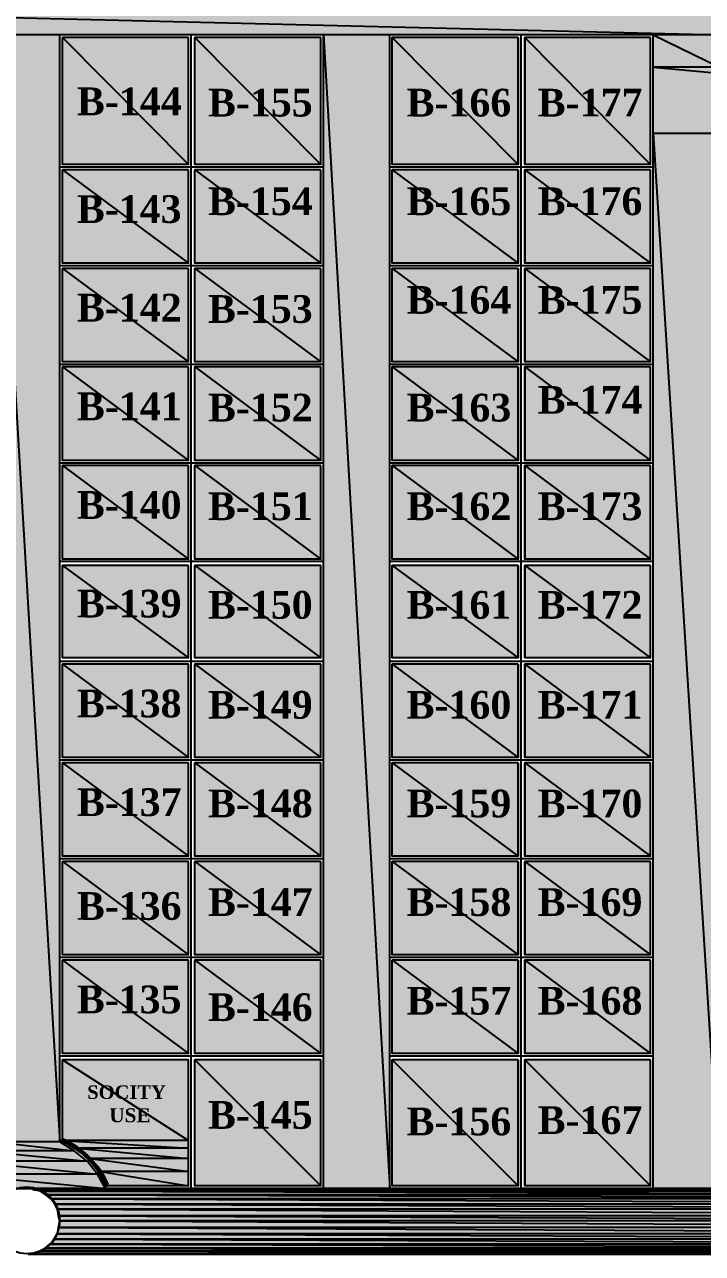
# Model space of a CAD drawing. Header units: millimetres. Extents: x 6 to 745025, y -1528 to 119936.
# Drawn here: x 88.61 to 110.71, y 176.03 to 216.12 of the extents above; entities that cross this region are included whole.
import ezdxf
from ezdxf.xclip import XClip

# ---------------------------------------------------------------- set-up
doc = ezdxf.new("R2010")
doc.units = ezdxf.units.MM
doc.header["$MEASUREMENT"] = 0
doc.header["$XCLIPFRAME"] = 0
doc.layers.get('0').update_dxf_attribs({"linetype": 'CONTINUOUS'})
doc.styles.add('Times New Roman$101H0', font='')
doc.styles.get('Times New Roman$101H0').set_extended_font_data('Times New Roman', bold=True)

# ---------------------------------------------------------------- blocks, each defined once
blk = doc.blocks.new('MF8_2')
at = {"true_color": 0x5c73b8}
h = blk.add_hatch(color=0, dxfattribs=at)
h.paths.add_polyline_path([(93.952, 215.702), (89.845, 215.702), (93.952, 211.554)])
h.paths.add_polyline_path([(89.845, 215.702), (93.952, 211.554), (89.845, 211.554)])
h = blk.add_hatch(color=0, dxfattribs=at)
h.paths.add_polyline_path([(98.27, 215.702), (94.163, 215.702), (98.27, 211.554)])
h.paths.add_polyline_path([(94.163, 215.702), (98.27, 211.554), (94.163, 211.554)])
h = blk.add_hatch(color=0, dxfattribs=at)
h.paths.add_polyline_path([(104.704, 215.702), (100.598, 215.702), (104.704, 211.554)])
h.paths.add_polyline_path([(100.598, 215.702), (104.704, 211.554), (100.598, 211.554)])
h = blk.add_hatch(color=0, dxfattribs=at)
h.paths.add_polyline_path([(109.022, 215.702), (104.916, 215.702), (109.022, 211.554)])
h.paths.add_polyline_path([(104.916, 215.702), (109.022, 211.554), (104.916, 211.554)])
at = {"true_color": 0x000028}
h = blk.add_hatch(color=0, dxfattribs=at)
h.paths.add_polyline_path([(93.952, 211.384), (89.845, 211.384), (93.952, 208.336)])
h.paths.add_polyline_path([(89.845, 211.384), (93.952, 208.336), (89.845, 208.336)])
h = blk.add_hatch(color=0, dxfattribs=at)
h.paths.add_polyline_path([(98.27, 211.384), (94.163, 211.384), (98.27, 208.336)])
h.paths.add_polyline_path([(94.163, 211.384), (98.27, 208.336), (94.163, 208.336)])
h = blk.add_hatch(color=0, dxfattribs=at)
h.paths.add_polyline_path([(104.704, 211.384), (100.598, 211.384), (104.704, 208.336)])
h.paths.add_polyline_path([(100.598, 211.384), (104.704, 208.336), (100.598, 208.336)])
h = blk.add_hatch(color=0, dxfattribs=at)
h.paths.add_polyline_path([(109.022, 211.384), (104.916, 211.384), (109.022, 208.336)])
h.paths.add_polyline_path([(104.916, 211.384), (109.022, 208.336), (104.916, 208.336)])
h = blk.add_hatch(color=0, dxfattribs=at)
h.paths.add_polyline_path([(93.952, 208.167), (89.845, 208.167), (93.952, 205.119)])
h.paths.add_polyline_path([(89.845, 208.167), (93.952, 205.119), (89.845, 205.119)])
h = blk.add_hatch(color=0, dxfattribs=at)
h.paths.add_polyline_path([(98.27, 208.167), (94.163, 208.167), (98.27, 205.119)])
h.paths.add_polyline_path([(94.163, 208.167), (98.27, 205.119), (94.163, 205.119)])
h = blk.add_hatch(color=0, dxfattribs=at)
h.paths.add_polyline_path([(104.704, 208.167), (100.598, 208.167), (104.704, 205.119)])
h.paths.add_polyline_path([(100.598, 208.167), (104.704, 205.119), (100.598, 205.119)])
h = blk.add_hatch(color=0, dxfattribs=at)
h.paths.add_polyline_path([(109.022, 208.167), (104.916, 208.167), (109.022, 205.119)])
h.paths.add_polyline_path([(104.916, 208.167), (109.022, 205.119), (104.916, 205.119)])
h = blk.add_hatch(color=0, dxfattribs=at)
h.paths.add_polyline_path([(93.952, 204.95), (89.845, 204.95), (93.952, 201.902)])
h.paths.add_polyline_path([(89.845, 204.95), (93.952, 201.902), (89.845, 201.902)])
h = blk.add_hatch(color=0, dxfattribs=at)
h.paths.add_polyline_path([(98.27, 204.95), (94.163, 204.95), (98.27, 201.902)])
h.paths.add_polyline_path([(94.163, 204.95), (98.27, 201.902), (94.163, 201.902)])
h = blk.add_hatch(color=0, dxfattribs=at)
h.paths.add_polyline_path([(104.704, 204.95), (100.598, 204.95), (104.704, 201.902)])
h.paths.add_polyline_path([(100.598, 204.95), (104.704, 201.902), (100.598, 201.902)])
h = blk.add_hatch(color=0, dxfattribs=at)
h.paths.add_polyline_path([(109.022, 204.95), (104.916, 204.95), (109.022, 201.902)])
h.paths.add_polyline_path([(104.916, 204.95), (109.022, 201.902), (104.916, 201.902)])
h = blk.add_hatch(color=0, dxfattribs=at)
h.paths.add_polyline_path([(93.952, 201.732), (89.845, 201.732), (93.952, 198.684)])
h.paths.add_polyline_path([(89.845, 201.732), (93.952, 198.684), (89.845, 198.684)])
h = blk.add_hatch(color=0, dxfattribs=at)
h.paths.add_polyline_path([(98.27, 201.732), (94.163, 201.732), (98.27, 198.684)])
h.paths.add_polyline_path([(94.163, 201.732), (98.27, 198.684), (94.163, 198.684)])
h = blk.add_hatch(color=0, dxfattribs=at)
h.paths.add_polyline_path([(104.704, 201.732), (100.598, 201.732), (104.704, 198.684)])
h.paths.add_polyline_path([(100.598, 201.732), (104.704, 198.684), (100.598, 198.684)])
h = blk.add_hatch(color=0, dxfattribs=at)
h.paths.add_polyline_path([(109.022, 201.732), (104.916, 201.732), (109.022, 198.684)])
h.paths.add_polyline_path([(104.916, 201.732), (109.022, 198.684), (104.916, 198.684)])
h = blk.add_hatch(color=0, dxfattribs=at)
h.paths.add_polyline_path([(93.952, 198.473), (89.845, 198.473), (93.952, 195.467)])
h.paths.add_polyline_path([(89.845, 198.473), (93.952, 195.467), (89.845, 195.467)])
h = blk.add_hatch(color=0, dxfattribs=at)
h.paths.add_polyline_path([(98.27, 198.473), (94.163, 198.473), (98.27, 195.467)])
h.paths.add_polyline_path([(94.163, 198.473), (98.27, 195.467), (94.163, 195.467)])
h = blk.add_hatch(color=0, dxfattribs=at)
h.paths.add_polyline_path([(104.704, 198.473), (100.598, 198.473), (104.704, 195.467)])
h.paths.add_polyline_path([(100.598, 198.473), (104.704, 195.467), (100.598, 195.467)])
h = blk.add_hatch(color=0, dxfattribs=at)
h.paths.add_polyline_path([(109.022, 198.473), (104.916, 198.473), (109.022, 195.467)])
h.paths.add_polyline_path([(104.916, 198.473), (109.022, 195.467), (104.916, 195.467)])
h = blk.add_hatch(color=0, dxfattribs=at)
h.paths.add_polyline_path([(93.952, 195.255), (89.845, 195.255), (93.952, 192.207)])
h.paths.add_polyline_path([(89.845, 195.255), (93.952, 192.207), (89.845, 192.207)])
h = blk.add_hatch(color=0, dxfattribs=at)
h.paths.add_polyline_path([(98.27, 195.255), (94.163, 195.255), (98.27, 192.207)])
h.paths.add_polyline_path([(94.163, 195.255), (98.27, 192.207), (94.163, 192.207)])
h = blk.add_hatch(color=0, dxfattribs=at)
h.paths.add_polyline_path([(104.704, 195.255), (100.598, 195.255), (104.704, 192.207)])
h.paths.add_polyline_path([(100.598, 195.255), (104.704, 192.207), (100.598, 192.207)])
h = blk.add_hatch(color=0, dxfattribs=at)
h.paths.add_polyline_path([(109.022, 195.255), (104.916, 195.255), (109.022, 192.207)])
h.paths.add_polyline_path([(104.916, 195.255), (109.022, 192.207), (104.916, 192.207)])
h = blk.add_hatch(color=0, dxfattribs=at)
h.paths.add_polyline_path([(93.952, 192.038), (89.845, 192.038), (93.952, 188.99)])
h.paths.add_polyline_path([(89.845, 192.038), (93.952, 188.99), (89.845, 188.99)])
h = blk.add_hatch(color=0, dxfattribs=at)
h.paths.add_polyline_path([(98.27, 192.038), (94.163, 192.038), (98.27, 188.99)])
h.paths.add_polyline_path([(94.163, 192.038), (98.27, 188.99), (94.163, 188.99)])
h = blk.add_hatch(color=0, dxfattribs=at)
h.paths.add_polyline_path([(104.704, 192.038), (100.598, 192.038), (104.704, 188.99)])
h.paths.add_polyline_path([(100.598, 192.038), (104.704, 188.99), (100.598, 188.99)])
h = blk.add_hatch(color=0, dxfattribs=at)
h.paths.add_polyline_path([(109.022, 192.038), (104.916, 192.038), (109.022, 188.99)])
h.paths.add_polyline_path([(104.916, 192.038), (109.022, 188.99), (104.916, 188.99)])
h = blk.add_hatch(color=0, dxfattribs=at)
h.paths.add_polyline_path([(93.952, 188.821), (89.845, 188.821), (93.952, 185.773)])
h.paths.add_polyline_path([(89.845, 188.821), (93.952, 185.773), (89.845, 185.773)])
h = blk.add_hatch(color=0, dxfattribs=at)
h.paths.add_polyline_path([(98.27, 188.821), (94.163, 188.821), (98.27, 185.773)])
h.paths.add_polyline_path([(94.163, 188.821), (98.27, 185.773), (94.163, 185.773)])
h = blk.add_hatch(color=0, dxfattribs=at)
h.paths.add_polyline_path([(104.704, 188.821), (100.598, 188.821), (104.704, 185.773)])
h.paths.add_polyline_path([(100.598, 188.821), (104.704, 185.773), (100.598, 185.773)])
h = blk.add_hatch(color=0, dxfattribs=at)
h.paths.add_polyline_path([(109.022, 188.821), (104.916, 188.821), (109.022, 185.773)])
h.paths.add_polyline_path([(104.916, 188.821), (109.022, 185.773), (104.916, 185.773)])
h = blk.add_hatch(color=0, dxfattribs=at)
h.paths.add_polyline_path([(93.952, 185.603), (89.845, 185.603), (93.952, 182.555)])
h.paths.add_polyline_path([(89.845, 185.603), (93.952, 182.555), (89.845, 182.555)])
h = blk.add_hatch(color=0, dxfattribs=at)
h.paths.add_polyline_path([(98.27, 185.603), (94.163, 185.603), (98.27, 182.555)])
h.paths.add_polyline_path([(94.163, 185.603), (98.27, 182.555), (94.163, 182.555)])
h = blk.add_hatch(color=0, dxfattribs=at)
h.paths.add_polyline_path([(104.704, 185.603), (100.598, 185.603), (104.704, 182.555)])
h.paths.add_polyline_path([(100.598, 185.603), (104.704, 182.555), (100.598, 182.555)])
h = blk.add_hatch(color=0, dxfattribs=at)
h.paths.add_polyline_path([(109.022, 185.603), (104.916, 185.603), (109.022, 182.555)])
h.paths.add_polyline_path([(104.916, 185.603), (109.022, 182.555), (104.916, 182.555)])
at = {"true_color": 0x136734}
h = blk.add_hatch(color=0, dxfattribs=at)
h.paths.add_polyline_path([(93.952, 182.344), (89.845, 182.344), (93.952, 179.719)])
h.paths.add_polyline_path([(89.845, 182.344), (93.952, 179.719), (89.845, 179.719)])
at = {"true_color": 0x5c73b8}
h = blk.add_hatch(color=0, dxfattribs=at)
h.paths.add_polyline_path([(98.27, 182.344), (94.163, 182.344), (98.27, 178.237)])
h.paths.add_polyline_path([(94.163, 182.344), (98.27, 178.237), (94.163, 178.237)])
h = blk.add_hatch(color=0, dxfattribs=at)
h.paths.add_polyline_path([(104.704, 182.344), (100.598, 182.344), (104.704, 178.237)])
h.paths.add_polyline_path([(100.598, 182.344), (104.704, 178.237), (100.598, 178.237)])
h = blk.add_hatch(color=0, dxfattribs=at)
h.paths.add_polyline_path([(109.022, 182.344), (104.916, 182.344), (109.022, 178.237)])
h.paths.add_polyline_path([(104.916, 182.344), (109.022, 178.237), (104.916, 178.237)])
at = {"true_color": 0x136734}
h = blk.add_hatch(color=0, dxfattribs=at)
h.paths.add_polyline_path([(93.952, 179.719), (89.845, 179.719), (93.952, 179.465)])
h.paths.add_polyline_path([(89.845, 179.719), (93.952, 179.465), (90.311, 179.465)])
h = blk.add_hatch(color=0, dxfattribs=at)
h.paths.add_polyline_path([(93.952, 179.465), (90.311, 179.465), (93.952, 179.126)])
h.paths.add_polyline_path([(90.311, 179.465), (93.952, 179.126), (90.734, 179.126)])
h = blk.add_hatch(color=0, dxfattribs=at)
h.paths.add_polyline_path([(93.952, 179.126), (90.734, 179.126), (93.952, 178.703)])
h.paths.add_polyline_path([(90.734, 179.126), (93.952, 178.703), (91.073, 178.703)])
h = blk.add_hatch(color=0, dxfattribs=at)
h.paths.add_polyline_path([(93.952, 178.703), (91.073, 178.703), (93.952, 178.237)])
h.paths.add_polyline_path([(91.073, 178.703), (93.952, 178.237), (91.327, 178.237)])
at = {"color": 0, "linetype": 'Continuous', "lineweight": -2, "true_color": 0x5c73b8}
for points in [[(93.952, 215.702), (89.845, 215.702), (93.952, 211.554)], [(89.845, 215.702), (93.952, 211.554), (89.845, 211.554)], [(98.27, 215.702), (94.163, 215.702), (98.27, 211.554)], [(94.163, 215.702), (98.27, 211.554), (94.163, 211.554)], [(104.704, 215.702), (100.598, 215.702), (104.704, 211.554)], [(100.598, 215.702), (104.704, 211.554), (100.598, 211.554)], [(109.022, 215.702), (104.916, 215.702), (109.022, 211.554)], [(104.916, 215.702), (109.022, 211.554), (104.916, 211.554)], [(98.27, 182.344), (94.163, 182.344), (98.27, 178.237)], [(94.163, 182.344), (98.27, 178.237), (94.163, 178.237)], [(104.704, 182.344), (100.598, 182.344), (104.704, 178.237)], [(100.598, 182.344), (104.704, 178.237), (100.598, 178.237)], [(109.022, 182.344), (104.916, 182.344), (109.022, 178.237)], [(104.916, 182.344), (109.022, 178.237), (104.916, 178.237)]]:
    blk.add_lwpolyline(points, close=True, dxfattribs=at)
at = {"color": 0, "linetype": 'Continuous', "lineweight": -2, "true_color": 0x000028}
for points in [[(93.952, 211.384), (89.845, 211.384), (93.952, 208.336)], [(89.845, 211.384), (93.952, 208.336), (89.845, 208.336)], [(98.27, 211.384), (94.163, 211.384), (98.27, 208.336)], [(94.163, 211.384), (98.27, 208.336), (94.163, 208.336)], [(104.704, 211.384), (100.598, 211.384), (104.704, 208.336)], [(100.598, 211.384), (104.704, 208.336), (100.598, 208.336)], [(109.022, 211.384), (104.916, 211.384), (109.022, 208.336)], [(104.916, 211.384), (109.022, 208.336), (104.916, 208.336)], [(93.952, 208.167), (89.845, 208.167), (93.952, 205.119)], [(89.845, 208.167), (93.952, 205.119), (89.845, 205.119)], [(98.27, 208.167), (94.163, 208.167), (98.27, 205.119)], [(94.163, 208.167), (98.27, 205.119), (94.163, 205.119)], [(104.704, 208.167), (100.598, 208.167), (104.704, 205.119)], [(100.598, 208.167), (104.704, 205.119), (100.598, 205.119)], [(109.022, 208.167), (104.916, 208.167), (109.022, 205.119)], [(104.916, 208.167), (109.022, 205.119), (104.916, 205.119)], [(93.952, 204.95), (89.845, 204.95), (93.952, 201.902)], [(89.845, 204.95), (93.952, 201.902), (89.845, 201.902)], [(98.27, 204.95), (94.163, 204.95), (98.27, 201.902)], [(94.163, 204.95), (98.27, 201.902), (94.163, 201.902)], [(104.704, 204.95), (100.598, 204.95), (104.704, 201.902)], [(100.598, 204.95), (104.704, 201.902), (100.598, 201.902)], [(109.022, 204.95), (104.916, 204.95), (109.022, 201.902)], [(104.916, 204.95), (109.022, 201.902), (104.916, 201.902)], [(93.952, 201.732), (89.845, 201.732), (93.952, 198.684)], [(89.845, 201.732), (93.952, 198.684), (89.845, 198.684)], [(98.27, 201.732), (94.163, 201.732), (98.27, 198.684)], [(94.163, 201.732), (98.27, 198.684), (94.163, 198.684)], [(104.704, 201.732), (100.598, 201.732), (104.704, 198.684)], [(100.598, 201.732), (104.704, 198.684), (100.598, 198.684)], [(109.022, 201.732), (104.916, 201.732), (109.022, 198.684)], [(104.916, 201.732), (109.022, 198.684), (104.916, 198.684)], [(93.952, 198.473), (89.845, 198.473), (93.952, 195.467)], [(89.845, 198.473), (93.952, 195.467), (89.845, 195.467)], [(98.27, 198.473), (94.163, 198.473), (98.27, 195.467)], [(94.163, 198.473), (98.27, 195.467), (94.163, 195.467)], [(104.704, 198.473), (100.598, 198.473), (104.704, 195.467)], [(100.598, 198.473), (104.704, 195.467), (100.598, 195.467)], [(109.022, 198.473), (104.916, 198.473), (109.022, 195.467)], [(104.916, 198.473), (109.022, 195.467), (104.916, 195.467)], [(93.952, 195.255), (89.845, 195.255), (93.952, 192.207)], [(89.845, 195.255), (93.952, 192.207), (89.845, 192.207)], [(98.27, 195.255), (94.163, 195.255), (98.27, 192.207)], [(94.163, 195.255), (98.27, 192.207), (94.163, 192.207)], [(104.704, 195.255), (100.598, 195.255), (104.704, 192.207)], [(100.598, 195.255), (104.704, 192.207), (100.598, 192.207)], [(109.022, 195.255), (104.916, 195.255), (109.022, 192.207)], [(104.916, 195.255), (109.022, 192.207), (104.916, 192.207)], [(93.952, 192.038), (89.845, 192.038), (93.952, 188.99)], [(89.845, 192.038), (93.952, 188.99), (89.845, 188.99)], [(98.27, 192.038), (94.163, 192.038), (98.27, 188.99)], [(94.163, 192.038), (98.27, 188.99), (94.163, 188.99)], [(104.704, 192.038), (100.598, 192.038), (104.704, 188.99)], [(100.598, 192.038), (104.704, 188.99), (100.598, 188.99)], [(109.022, 192.038), (104.916, 192.038), (109.022, 188.99)], [(104.916, 192.038), (109.022, 188.99), (104.916, 188.99)], [(93.952, 188.821), (89.845, 188.821), (93.952, 185.773)], [(89.845, 188.821), (93.952, 185.773), (89.845, 185.773)], [(98.27, 188.821), (94.163, 188.821), (98.27, 185.773)], [(94.163, 188.821), (98.27, 185.773), (94.163, 185.773)], [(104.704, 188.821), (100.598, 188.821), (104.704, 185.773)], [(100.598, 188.821), (104.704, 185.773), (100.598, 185.773)], [(109.022, 188.821), (104.916, 188.821), (109.022, 185.773)], [(104.916, 188.821), (109.022, 185.773), (104.916, 185.773)], [(93.952, 185.603), (89.845, 185.603), (93.952, 182.555)], [(89.845, 185.603), (93.952, 182.555), (89.845, 182.555)], [(98.27, 185.603), (94.163, 185.603), (98.27, 182.555)], [(94.163, 185.603), (98.27, 182.555), (94.163, 182.555)], [(104.704, 185.603), (100.598, 185.603), (104.704, 182.555)], [(100.598, 185.603), (104.704, 182.555), (100.598, 182.555)], [(109.022, 185.603), (104.916, 185.603), (109.022, 182.555)], [(104.916, 185.603), (109.022, 182.555), (104.916, 182.555)]]:
    blk.add_lwpolyline(points, close=True, dxfattribs=at)
at = {"color": 0, "linetype": 'Continuous', "lineweight": -2, "true_color": 0x136734}
for points in [[(93.952, 182.344), (89.845, 182.344), (93.952, 179.719)], [(89.845, 182.344), (93.952, 179.719), (89.845, 179.719)], [(93.952, 179.719), (89.845, 179.719), (93.952, 179.465)], [(89.845, 179.719), (93.952, 179.465), (90.311, 179.465)], [(93.952, 179.465), (90.311, 179.465), (93.952, 179.126)], [(90.311, 179.465), (93.952, 179.126), (90.734, 179.126)], [(93.952, 179.126), (90.734, 179.126), (93.952, 178.703)], [(90.734, 179.126), (93.952, 178.703), (91.073, 178.703)], [(93.952, 178.703), (91.073, 178.703), (93.952, 178.237)], [(91.073, 178.703), (93.952, 178.237), (91.327, 178.237)]]:
    blk.add_lwpolyline(points, close=True, dxfattribs=at)

msp = doc.modelspace()

# ---------------------------------------------------------------- hatches: boundary and pattern name
at = {"true_color": 0x000078}
h = msp.add_hatch(color=0, dxfattribs=at)
h.paths.add_polyline_path([(111.266, 217.946), (23.086, 217.946), (111.266, 215.787)])
h.paths.add_polyline_path([(23.086, 217.946), (111.266, 215.787), (23.086, 215.787)])
h = msp.add_hatch(color=0, dxfattribs=at)
h.paths.add_polyline_path([(89.761, 215.787), (87.602, 215.787), (89.761, 179.677)])
h.paths.add_polyline_path([(87.602, 215.787), (89.761, 179.677), (87.602, 179.677)])
h = msp.add_hatch(color=0, dxfattribs=at)
h.paths.add_polyline_path([(100.513, 215.787), (98.354, 215.787), (100.513, 178.153)])
h.paths.add_polyline_path([(98.354, 215.787), (100.513, 178.153), (98.354, 178.153)])
h = msp.add_hatch(color=0, dxfattribs=at)
h.paths.add_polyline_path([(111.266, 215.787), (109.107, 215.787), (111.266, 214.729)])
h.paths.add_polyline_path([(109.107, 215.787), (111.266, 214.729), (109.107, 214.729)])
h = msp.add_hatch(color=0, dxfattribs=at)
h.paths.add_polyline_path([(132.771, 214.729), (109.107, 214.729), (132.771, 212.57)])
h.paths.add_polyline_path([(109.107, 214.729), (132.771, 212.57), (109.107, 212.57)])
h = msp.add_hatch(color=0, dxfattribs=at)
h.paths.add_polyline_path([(111.266, 212.57), (109.107, 212.57), (111.266, 178.153)])
h.paths.add_polyline_path([(109.107, 212.57), (111.266, 178.153), (109.107, 178.153)])
h = msp.add_hatch(color=0, dxfattribs=at)
h.paths.add_polyline_path([(89.761, 179.677), (87.602, 179.677), (90.226, 179.38)])
h.paths.add_polyline_path([(87.602, 179.677), (90.226, 179.38), (87.136, 179.38)])
h = msp.add_hatch(color=0, dxfattribs=at)
h.paths.add_polyline_path([(90.226, 179.38), (87.136, 179.38), (90.65, 179.042)])
h.paths.add_polyline_path([(87.136, 179.38), (90.65, 179.042), (86.713, 179.042)])
h = msp.add_hatch(color=0, dxfattribs=at)
h.paths.add_polyline_path([(90.65, 179.042), (86.713, 179.042), (90.988, 178.618)])
h.paths.add_polyline_path([(86.713, 179.042), (90.988, 178.618), (86.374, 178.618)])
h = msp.add_hatch(color=0, dxfattribs=at)
h.paths.add_polyline_path([(90.988, 178.618), (86.374, 178.618), (91.242, 178.153)])
h.paths.add_polyline_path([(86.374, 178.618), (91.242, 178.153), (86.12, 178.153)])
h = msp.add_hatch(color=0, dxfattribs=at)
h.paths.add_polyline_path([(10.513, 178.153), (132.771, 178.153)])
h.paths.add_polyline_path([(132.771, 178.153), (10.513, 178.153)])
h = msp.add_hatch(color=0, dxfattribs=at)
h.paths.add_polyline_path([(88.533, 178.153), (10.513, 178.153)])
h.paths.add_polyline_path([(88.533, 178.153), (10.513, 178.153), (88.745, 178.153)])
h = msp.add_hatch(color=0, dxfattribs=at)
h.paths.add_polyline_path([(132.771, 178.153), (88.745, 178.153)])
h.paths.add_polyline_path([(88.745, 178.153), (132.771, 178.153), (88.787, 178.153)])
h = msp.add_hatch(color=0, dxfattribs=at)
h.paths.add_polyline_path([(132.771, 178.153), (88.787, 178.153), (132.771, 178.11)])
h.paths.add_polyline_path([(88.787, 178.153), (132.771, 178.11), (88.914, 178.11)])
h = msp.add_hatch(color=0, dxfattribs=at)
h.paths.add_polyline_path([(132.771, 178.11), (88.914, 178.11), (132.771, 178.068)])
h.paths.add_polyline_path([(88.914, 178.11), (132.771, 178.068), (89.126, 178.068)])
h = msp.add_hatch(color=0, dxfattribs=at)
h.paths.add_polyline_path([(132.771, 178.068), (89.126, 178.068), (132.771, 177.941)])
h.paths.add_polyline_path([(89.126, 178.068), (132.771, 177.941), (89.295, 177.941)])
h = msp.add_hatch(color=0, dxfattribs=at)
h.paths.add_polyline_path([(132.771, 177.941), (89.295, 177.941), (132.771, 177.814)])
h.paths.add_polyline_path([(89.295, 177.941), (132.771, 177.814), (89.464, 177.814)])
h = msp.add_hatch(color=0, dxfattribs=at)
h.paths.add_polyline_path([(132.771, 177.814), (89.464, 177.814), (132.771, 177.645)])
h.paths.add_polyline_path([(89.464, 177.814), (132.771, 177.645), (89.591, 177.645)])
h = msp.add_hatch(color=0, dxfattribs=at)
h.paths.add_polyline_path([(132.771, 177.645), (89.591, 177.645), (132.771, 177.475)])
h.paths.add_polyline_path([(89.591, 177.645), (132.771, 177.475), (89.676, 177.475)])
h = msp.add_hatch(color=0, dxfattribs=at)
h.paths.add_polyline_path([(132.771, 177.475), (89.676, 177.475), (132.771, 177.264)])
h.paths.add_polyline_path([(89.676, 177.475), (132.771, 177.264), (89.718, 177.264)])
h = msp.add_hatch(color=0, dxfattribs=at)
h.paths.add_polyline_path([(132.771, 177.264), (89.718, 177.264), (132.771, 177.094)])
h.paths.add_polyline_path([(89.718, 177.264), (132.771, 177.094), (89.761, 177.094)])
h = msp.add_hatch(color=0, dxfattribs=at)
h.paths.add_polyline_path([(132.771, 176.883), (89.718, 176.883), (132.771, 176.671)])
h.paths.add_polyline_path([(89.718, 176.883), (132.771, 176.671), (89.676, 176.671)])
h = msp.add_hatch(color=0, dxfattribs=at)
h.paths.add_polyline_path([(132.771, 177.094), (89.761, 177.094), (132.771, 176.883)])
h.paths.add_polyline_path([(89.761, 177.094), (132.771, 176.883), (89.718, 176.883)])
h = msp.add_hatch(color=0, dxfattribs=at)
h.paths.add_polyline_path([(132.771, 176.502), (89.591, 176.502), (132.771, 176.332)])
h.paths.add_polyline_path([(89.591, 176.502), (132.771, 176.332), (89.464, 176.332)])
h = msp.add_hatch(color=0, dxfattribs=at)
h.paths.add_polyline_path([(132.771, 176.671), (89.676, 176.671), (132.771, 176.502)])
h.paths.add_polyline_path([(89.676, 176.671), (132.771, 176.502), (89.591, 176.502)])
h = msp.add_hatch(color=0, dxfattribs=at)
h.paths.add_polyline_path([(132.771, 176.036), (88.914, 176.036), (132.771, 175.994)])
h.paths.add_polyline_path([(88.914, 176.036), (132.771, 175.994), (88.745, 175.994)])
h = msp.add_hatch(color=0, dxfattribs=at)
h.paths.add_polyline_path([(132.771, 176.121), (89.126, 176.121), (132.771, 176.036)])
h.paths.add_polyline_path([(89.126, 176.121), (132.771, 176.036), (88.914, 176.036)])
h = msp.add_hatch(color=0, dxfattribs=at)
h.paths.add_polyline_path([(132.771, 176.205), (89.295, 176.205), (132.771, 176.121)])
h.paths.add_polyline_path([(89.295, 176.205), (132.771, 176.121), (89.126, 176.121)])
h = msp.add_hatch(color=0, dxfattribs=at)
h.paths.add_polyline_path([(132.771, 176.332), (89.464, 176.332), (132.771, 176.205)])
h.paths.add_polyline_path([(89.464, 176.332), (132.771, 176.205), (89.295, 176.205)])

# ---------------------------------------------------------------- linework, layer by layer
at = {"color": 0, "linetype": 'Continuous', "lineweight": 25, "true_color": 0x000007}
for p, q in [((89.761, 179.677), (89.761, 215.787)), ((98.354, 215.787), (89.761, 215.787)), ((89.845, 211.554), (89.845, 215.702)), ((93.952, 215.702), (89.845, 215.702)), ((93.952, 211.554), (93.952, 215.702)), ((94.036, 178.153), (94.036, 215.787)), ((98.27, 215.702), (94.163, 215.702)), ((94.163, 211.554), (94.163, 215.702)), ((98.27, 211.554), (98.27, 215.702)), ((98.354, 178.153), (98.354, 215.787)), ((100.513, 178.153), (100.513, 215.787)), ((109.107, 215.787), (100.513, 215.787)), ((100.598, 211.554), (100.598, 215.702)), ((104.704, 215.702), (100.598, 215.702)), ((104.704, 215.702), (104.704, 211.554)), ((104.789, 215.787), (104.789, 178.153)), ((109.022, 215.702), (104.916, 215.702)), ((104.916, 215.702), (104.916, 211.554)), ((109.022, 211.554), (109.022, 215.702)), ((109.107, 178.153), (109.107, 215.787)), ((98.354, 211.469), (89.761, 211.469)), ((93.952, 211.554), (89.845, 211.554)), ((89.845, 208.336), (89.845, 211.384)), ((93.952, 211.384), (89.845, 211.384)), ((93.952, 208.336), (93.952, 211.384)), ((98.27, 211.554), (94.163, 211.554)), ((98.27, 211.384), (94.163, 211.384)), ((94.163, 208.336), (94.163, 211.384)), ((98.27, 208.336), (98.27, 211.384)), ((109.107, 211.469), (100.513, 211.469)), ((104.704, 211.554), (100.598, 211.554)), ((100.598, 208.336), (100.598, 211.384)), ((104.704, 211.384), (100.598, 211.384)), ((104.704, 211.384), (104.704, 208.336)), ((109.022, 211.554), (104.916, 211.554)), ((109.022, 211.384), (104.916, 211.384)), ((104.916, 211.384), (104.916, 208.336)), ((109.022, 208.336), (109.022, 211.384)), ((98.354, 208.252), (89.761, 208.252)), ((93.952, 208.336), (89.845, 208.336)), ((89.845, 205.119), (89.845, 208.167)), ((93.952, 208.167), (89.845, 208.167)), ((93.952, 205.119), (93.952, 208.167)), ((98.27, 208.336), (94.163, 208.336)), ((98.27, 208.167), (94.163, 208.167)), ((94.163, 205.119), (94.163, 208.167)), ((98.27, 205.119), (98.27, 208.167)), ((109.107, 208.252), (100.513, 208.252)), ((104.704, 208.336), (100.598, 208.336)), ((100.598, 205.119), (100.598, 208.167)), ((104.704, 208.167), (100.598, 208.167)), ((104.704, 208.167), (104.704, 205.119)), ((109.022, 208.336), (104.916, 208.336)), ((109.022, 208.167), (104.916, 208.167)), ((104.916, 208.167), (104.916, 205.119)), ((109.022, 205.119), (109.022, 208.167)), ((98.354, 205.034), (89.761, 205.034)), ((93.952, 205.119), (89.845, 205.119)), ((89.845, 201.902), (89.845, 204.95)), ((93.952, 204.95), (89.845, 204.95)), ((93.952, 201.902), (93.952, 204.95)), ((98.27, 205.119), (94.163, 205.119)), ((98.27, 204.95), (94.163, 204.95)), ((94.163, 201.902), (94.163, 204.95)), ((98.27, 201.902), (98.27, 204.95)), ((109.107, 205.034), (100.513, 205.034)), ((104.704, 205.119), (100.598, 205.119)), ((100.598, 201.902), (100.598, 204.95)), ((104.704, 204.95), (100.598, 204.95)), ((104.704, 204.95), (104.704, 201.902)), ((109.022, 205.119), (104.916, 205.119)), ((109.022, 204.95), (104.916, 204.95)), ((104.916, 204.95), (104.916, 201.902)), ((109.022, 201.902), (109.022, 204.95)), ((98.354, 201.817), (89.761, 201.817)), ((93.952, 201.902), (89.845, 201.902)), ((89.845, 198.684), (89.845, 201.732)), ((93.952, 201.732), (89.845, 201.732)), ((93.952, 198.684), (93.952, 201.732)), ((98.27, 201.902), (94.163, 201.902)), ((98.27, 201.732), (94.163, 201.732)), ((94.163, 198.684), (94.163, 201.732)), ((98.27, 198.684), (98.27, 201.732)), ((109.107, 201.817), (100.513, 201.817)), ((104.704, 201.902), (100.598, 201.902)), ((100.598, 198.684), (100.598, 201.732)), ((104.704, 201.732), (100.598, 201.732)), ((104.704, 201.732), (104.704, 198.684)), ((109.022, 201.902), (104.916, 201.902)), ((109.022, 201.732), (104.916, 201.732)), ((104.916, 201.732), (104.916, 198.684)), ((109.022, 198.684), (109.022, 201.732)), ((98.354, 198.6), (89.761, 198.6)), ((93.952, 198.684), (89.845, 198.684)), ((89.845, 195.467), (89.845, 198.473)), ((93.952, 198.473), (89.845, 198.473)), ((93.952, 195.467), (93.952, 198.473)), ((98.27, 198.684), (94.163, 198.684)), ((98.27, 198.473), (94.163, 198.473)), ((94.163, 195.467), (94.163, 198.473)), ((98.27, 195.467), (98.27, 198.473)), ((109.107, 198.6), (100.513, 198.6)), ((104.704, 198.684), (100.598, 198.684)), ((100.598, 195.467), (100.598, 198.473)), ((104.704, 198.473), (100.598, 198.473)), ((104.704, 198.473), (104.704, 195.467)), ((109.022, 198.684), (104.916, 198.684)), ((109.022, 198.473), (104.916, 198.473)), ((104.916, 198.473), (104.916, 195.467)), ((109.022, 195.467), (109.022, 198.473)), ((98.354, 195.34), (89.761, 195.34)), ((93.952, 195.467), (89.845, 195.467)), ((89.845, 192.207), (89.845, 195.255)), ((93.952, 195.255), (89.845, 195.255)), ((93.952, 192.207), (93.952, 195.255)), ((98.27, 195.467), (94.163, 195.467)), ((98.27, 195.255), (94.163, 195.255)), ((94.163, 192.207), (94.163, 195.255)), ((98.27, 192.207), (98.27, 195.255)), ((109.107, 195.34), (100.513, 195.34)), ((104.704, 195.467), (100.598, 195.467)), ((100.598, 192.207), (100.598, 195.255)), ((104.704, 195.255), (100.598, 195.255)), ((104.704, 195.255), (104.704, 192.207)), ((109.022, 195.467), (104.916, 195.467)), ((109.022, 195.255), (104.916, 195.255)), ((104.916, 195.255), (104.916, 192.207)), ((109.022, 192.207), (109.022, 195.255)), ((98.354, 192.123), (89.761, 192.123)), ((93.952, 192.207), (89.845, 192.207)), ((89.845, 188.99), (89.845, 192.038)), ((93.952, 192.038), (89.845, 192.038)), ((93.952, 188.99), (93.952, 192.038)), ((98.27, 192.207), (94.163, 192.207)), ((98.27, 192.038), (94.163, 192.038)), ((94.163, 188.99), (94.163, 192.038)), ((98.27, 188.99), (98.27, 192.038)), ((109.107, 192.123), (100.513, 192.123)), ((104.704, 192.207), (100.598, 192.207)), ((100.598, 188.99), (100.598, 192.038)), ((104.704, 192.038), (100.598, 192.038)), ((104.704, 192.038), (104.704, 188.99)), ((109.022, 192.207), (104.916, 192.207)), ((109.022, 192.038), (104.916, 192.038)), ((104.916, 192.038), (104.916, 188.99)), ((109.022, 188.99), (109.022, 192.038)), ((98.354, 188.905), (89.761, 188.905)), ((93.952, 188.99), (89.845, 188.99)), ((89.845, 185.773), (89.845, 188.821)), ((93.952, 188.821), (89.845, 188.821)), ((93.952, 185.773), (93.952, 188.821)), ((98.27, 188.99), (94.163, 188.99)), ((98.27, 188.821), (94.163, 188.821)), ((94.163, 185.773), (94.163, 188.821)), ((98.27, 185.773), (98.27, 188.821)), ((109.107, 188.905), (100.513, 188.905)), ((104.704, 188.99), (100.598, 188.99)), ((100.598, 185.773), (100.598, 188.821)), ((104.704, 188.821), (100.598, 188.821)), ((104.704, 188.821), (104.704, 185.773)), ((109.022, 188.99), (104.916, 188.99)), ((109.022, 188.821), (104.916, 188.821)), ((104.916, 188.821), (104.916, 185.773)), ((109.022, 185.773), (109.022, 188.821)), ((98.354, 185.688), (89.761, 185.688)), ((93.952, 185.773), (89.845, 185.773)), ((89.845, 182.555), (89.845, 185.603)), ((93.952, 185.603), (89.845, 185.603)), ((93.952, 182.555), (93.952, 185.603)), ((98.27, 185.773), (94.163, 185.773)), ((98.27, 185.603), (94.163, 185.603)), ((94.163, 182.555), (94.163, 185.603)), ((98.27, 182.555), (98.27, 185.603)), ((109.107, 185.688), (100.513, 185.688)), ((104.704, 185.773), (100.598, 185.773)), ((100.598, 182.555), (100.598, 185.603)), ((104.704, 185.603), (100.598, 185.603)), ((104.704, 185.603), (104.704, 182.555)), ((109.022, 185.773), (104.916, 185.773)), ((109.022, 185.603), (104.916, 185.603)), ((104.916, 185.603), (104.916, 182.555)), ((109.022, 182.555), (109.022, 185.603)), ((98.354, 182.471), (89.761, 182.471)), ((93.952, 182.555), (89.845, 182.555)), ((98.27, 182.555), (94.163, 182.555)), ((109.107, 182.471), (100.513, 182.471)), ((104.704, 182.555), (100.598, 182.555)), ((109.022, 182.555), (104.916, 182.555)), ((89.845, 179.719), (89.845, 182.344)), ((93.952, 182.344), (89.845, 182.344)), ((93.952, 178.237), (93.952, 182.344)), ((98.27, 182.344), (94.163, 182.344)), ((94.163, 178.237), (94.163, 182.344)), ((98.27, 178.237), (98.27, 182.344)), ((100.598, 178.237), (100.598, 182.344)), ((104.704, 182.344), (100.598, 182.344)), ((104.704, 182.344), (104.704, 178.237)), ((109.022, 182.344), (104.916, 182.344)), ((104.916, 182.344), (104.916, 178.237)), ((109.022, 178.237), (109.022, 182.344)), ((98.354, 178.153), (91.242, 178.153)), ((93.952, 178.237), (91.327, 178.237)), ((98.27, 178.237), (94.163, 178.237)), ((109.107, 178.153), (100.513, 178.153)), ((104.704, 178.237), (100.598, 178.237)), ((109.022, 178.237), (104.916, 178.237))]:
    msp.add_line(p, q, dxfattribs=at)
at = {"color": 0, "linetype": 'Continuous', "lineweight": -2, "true_color": 0x000078}
for points in [[(111.266, 217.946), (23.086, 217.946), (111.266, 215.787)], [(23.086, 217.946), (111.266, 215.787), (23.086, 215.787)], [(89.761, 215.787), (87.602, 215.787), (89.761, 179.677)], [(87.602, 215.787), (89.761, 179.677), (87.602, 179.677)], [(100.513, 215.787), (98.354, 215.787), (100.513, 178.153)], [(98.354, 215.787), (100.513, 178.153), (98.354, 178.153)], [(111.266, 215.787), (109.107, 215.787), (111.266, 214.729)], [(109.107, 215.787), (111.266, 214.729), (109.107, 214.729)], [(132.771, 214.729), (109.107, 214.729), (132.771, 212.57)], [(109.107, 214.729), (132.771, 212.57), (109.107, 212.57)], [(111.266, 212.57), (109.107, 212.57), (111.266, 178.153)], [(109.107, 212.57), (111.266, 178.153), (109.107, 178.153)], [(87.602, 179.677), (90.226, 179.38), (87.136, 179.38)], [(89.761, 179.677), (87.602, 179.677), (90.226, 179.38)], [(87.136, 179.38), (90.65, 179.042), (86.713, 179.042)], [(90.226, 179.38), (87.136, 179.38), (90.65, 179.042)], [(86.713, 179.042), (90.988, 178.618), (86.374, 178.618)], [(90.65, 179.042), (86.713, 179.042), (90.988, 178.618)], [(86.374, 178.618), (91.242, 178.153), (86.12, 178.153)], [(90.988, 178.618), (86.374, 178.618), (91.242, 178.153)], [(10.513, 178.153), (132.771, 178.153), (132.771, 178.153)], [(132.771, 178.153), (132.771, 178.153), (10.513, 178.153)], [(88.533, 178.153), (10.513, 178.153), (88.745, 178.153)], [(132.771, 178.153), (88.745, 178.153)], [(88.745, 178.153), (132.771, 178.153), (88.787, 178.153)], [(132.771, 178.153), (88.787, 178.153), (132.771, 178.11)], [(88.787, 178.153), (132.771, 178.11), (88.914, 178.11)], [(132.771, 178.11), (88.914, 178.11), (132.771, 178.068)], [(88.914, 178.11), (132.771, 178.068), (89.126, 178.068)], [(132.771, 178.068), (89.126, 178.068), (132.771, 177.941)], [(89.126, 178.068), (132.771, 177.941), (89.295, 177.941)], [(132.771, 177.941), (89.295, 177.941), (132.771, 177.814)], [(89.295, 177.941), (132.771, 177.814), (89.464, 177.814)], [(132.771, 177.814), (89.464, 177.814), (132.771, 177.645)], [(89.464, 177.814), (132.771, 177.645), (89.591, 177.645)], [(132.771, 177.645), (89.591, 177.645), (132.771, 177.475)], [(89.591, 177.645), (132.771, 177.475), (89.676, 177.475)], [(132.771, 177.475), (89.676, 177.475), (132.771, 177.264)], [(89.676, 177.475), (132.771, 177.264), (89.718, 177.264)], [(132.771, 177.264), (89.718, 177.264), (132.771, 177.094)], [(89.718, 177.264), (132.771, 177.094), (89.761, 177.094)], [(89.718, 176.883), (132.771, 176.671), (89.676, 176.671)], [(89.761, 177.094), (132.771, 176.883), (89.718, 176.883)], [(132.771, 176.883), (89.718, 176.883), (132.771, 176.671)], [(132.771, 177.094), (89.761, 177.094), (132.771, 176.883)], [(89.591, 176.502), (132.771, 176.332), (89.464, 176.332)], [(89.676, 176.671), (132.771, 176.502), (89.591, 176.502)], [(132.771, 176.502), (89.591, 176.502), (132.771, 176.332)], [(132.771, 176.671), (89.676, 176.671), (132.771, 176.502)], [(88.914, 176.036), (132.771, 175.994), (88.745, 175.994)], [(89.126, 176.121), (132.771, 176.036), (88.914, 176.036)], [(132.771, 176.036), (88.914, 176.036), (132.771, 175.994)], [(89.295, 176.205), (132.771, 176.121), (89.126, 176.121)], [(132.771, 176.121), (89.126, 176.121), (132.771, 176.036)], [(89.464, 176.332), (132.771, 176.205), (89.295, 176.205)], [(132.771, 176.205), (89.295, 176.205), (132.771, 176.121)], [(132.771, 176.332), (89.464, 176.332), (132.771, 176.205)]]:
    msp.add_lwpolyline(points, close=True, dxfattribs=at)
at = {"color": 0, "linetype": 'Continuous', "lineweight": 25, "true_color": 0x000007}
for points in [[(91.28, 178.198), (90.994, 178.884), (90.449, 179.429), (89.764, 179.714)], [(91.334, 178.286), (91.042, 178.948), (90.514, 179.477), (89.852, 179.769)], [(88.681, 178.195), (88.085, 178.195), (87.602, 177.712), (87.602, 177.116)], [(89.761, 177.116), (89.761, 177.712), (89.277, 178.195), (88.681, 178.195)], [(87.602, 177.116), (87.602, 176.519), (88.085, 176.036), (88.681, 176.036)], [(88.681, 176.036), (89.277, 176.036), (89.761, 176.519), (89.761, 177.116)]]:
    msp.add_open_spline(points, degree=3, dxfattribs=at)

# ---------------------------------------------------------------- block references
at = {"color": 0, "true_color": 0xffffff}
ref = msp.add_blockref('MF8_2', (0, 0), dxfattribs=at)
XClip(ref).set_block_clipping_path([(5.6444444444, 24.6521108045), (204.0184400104, 24.6521108045), (204.0184400104, 272.6407719282), (5.6444444444, 272.6407719282), (5.6444444444, 24.6521108045)])

# ---------------------------------------------------------------- texts
at = {"color": 0, "true_color": 0x000002, "style": 'Times New Roman$101H0'}
for s, height, p in [('B-144', 0.9056, (90.311, 213.162)), ('B-155', 0.9043, (94.587, 213.12)), ('B-166', 0.9043, (101.064, 213.12)), ('B-177', 0.9043, (105.339, 213.12)), ('SOCITY', 0.443, (90.65, 181.074)), ('B-145', 0.9043, (94.587, 180.1)), ('B-156', 0.9043, (101.064, 179.888)), ('B-167', 0.9043, (105.339, 179.931)), (' USE', 0.4566, (91.2, 180.312))]:
    msp.add_text(s, height=height, dxfattribs=at).set_placement(p)
at = {"color": 0, "true_color": 0x000007, "style": 'Times New Roman$101H0'}
for s, height, p in [('B-143', 0.9043, (90.311, 209.649)), ('B-154', 0.9043, (94.587, 209.903)), ('B-165', 0.9043, (101.064, 209.903)), ('B-176', 0.9043, (105.339, 209.903)), ('B-142', 0.9056, (90.311, 206.431)), ('B-153', 0.9043, (94.587, 206.389)), ('B-164', 0.9043, (101.064, 206.685)), ('B-175', 0.9043, (105.339, 206.685)), ('B-141', 0.9056, (90.311, 203.214)), ('B-152', 0.9043, (94.587, 203.172)), ('B-163', 0.9043, (101.064, 203.172)), ('B-174', 0.9043, (105.339, 203.426)), ('B-140', 0.9043, (90.311, 199.997)), ('B-151', 0.9043, (94.587, 199.954)), ('B-162', 0.9043, (101.064, 199.954)), ('B-173', 0.9043, (105.339, 199.954)), ('B-139', 0.9043, (90.311, 196.779)), ('B-150', 0.9043, (94.587, 196.737)), ('B-161', 0.9043, (101.064, 196.737)), ('B-172', 0.9043, (105.339, 196.737)), ('B-138', 0.9043, (90.311, 193.52)), ('B-149', 0.9043, (94.587, 193.477)), ('B-160', 0.9043, (101.064, 193.477)), ('B-171', 0.9043, (105.339, 193.477)), ('B-137', 0.9043, (90.311, 190.302)), ('B-148', 0.9043, (94.587, 190.26)), ('B-159', 0.9043, (101.064, 190.26)), ('B-170', 0.9043, (105.339, 190.26)), ('B-136', 0.9043, (90.311, 186.916)), ('B-147', 0.9043, (94.587, 187.043)), ('B-158', 0.9043, (101.064, 187.043)), ('B-169', 0.9043, (105.339, 187.043)), ('B-135', 0.9043, (90.311, 183.868)), ('B-146', 0.9043, (94.587, 183.614)), ('B-157', 0.9043, (101.064, 183.825)), ('B-168', 0.9043, (105.339, 183.825))]:
    msp.add_text(s, height=height, dxfattribs=at).set_placement(p)

doc.saveas('drawing.dxf')
